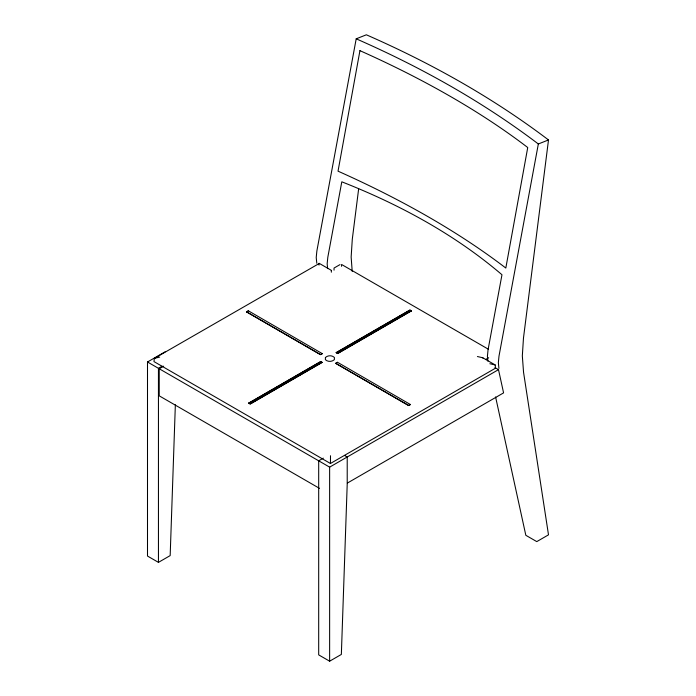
<?xml version="1.0" encoding="UTF-8"?>
<svg xmlns="http://www.w3.org/2000/svg" width="696" height="696" viewBox="0 0 696 696"><rect width="100%" height="100%" fill="white"/><g stroke="black" fill="none" stroke-linecap="round" stroke-linejoin="round"><path stroke-width="1.04" d="M330.504 455.732L330.443 463.484L495.543 368.158L495.16 364.93L482.711 357.744L477.413 356.535M319.02 265.089L319.072 263.262L331.383 270.37M331.331 272.197L331.374 270.544M341.536 266.307L341.588 264.48L488.218 349.131M175.357 404.767L170.172 555.599L158.444 562.368L147.5 556.052L147.5 361.99L165.091 351.837M358.657 188.807L352.289 239.267L351.149 257.05L352.211 271.405M316.793 263.262L316.219 257.468L316.871 250.978L356.204 38.819L366.366 34.8C430.72 62.988 492.455 97.466 548.5 139.948L523.47 338.099L522.331 355.882L523.549 372.29L548.5 534.841L536.773 541.61L525.828 535.294L495.595 396.946M548.5 139.948L538.339 143.976L498.997 356.135L498.353 362.616L498.919 368.41M319.072 263.566L154.364 358.362L153.973 361.598L330.443 463.484M246.549 311.86L248.359 310.816L322.291 353.646L320.491 354.682L246.549 311.86L320.491 354.551L322.291 353.646M246.549 311.999L248.359 310.816M147.5 361.99L158.444 368.306L162.151 366.174M319.473 488.348L159.227 395.841L159.227 368.758L163.664 366.192M339.996 264.611L334.036 268.047L334.036 270.144M248.75 403.071L320.682 361.546L322.135 362.381L250.203 404.045L248.75 403.071L250.203 403.906L322.135 362.381M336.212 352.576L409.935 310.016L411.388 310.851L337.664 353.551L336.212 352.576L337.664 353.42L411.388 310.851M248.75 403.21L320.682 361.676L322.135 362.52M336.212 352.715L409.935 310.146L411.388 310.99M335.707 363.329L337.508 362.294L410.414 404.524L408.613 405.559L335.707 363.329L408.613 405.429L410.414 404.524M335.707 363.469L337.508 362.294M485.878 359.362L488.662 357.753M323.318 458.151L318.69 460.822L318.69 654.884L329.634 661.2L341.353 654.431L347.217 484.068L347.217 456.985L344.485 455.41M159.227 368.758L329.634 467.138L347.217 456.985M347.374 456.898L498.501 369.646L503.582 392.883L347.374 483.067M154.364 358.362L159.662 357.091M489.862 363.73L495.16 364.93M356.204 38.819C420.558 67.007 482.293 101.486 538.339 143.976M494.926 367.575L498.501 369.646M482.711 357.744L483.094 358.266M487.879 361.128L487.409 356.3L488.053 349.81L501.973 274.746C454.714 234.387 399.46 204.476 341.806 181.813L327.807 257.303L327.163 263.784L327.642 268.613M329.634 467.138L329.634 661.2M158.444 368.306L158.444 562.368M359.936 50.643L338.03 171.164A669.352 287.987 10.3 0 1 505.818 268.047L527.733 147.526A669.352 287.987 10.3 0 0 359.936 50.651M325.415 357.526L325.38 359.675C327.694 362.024 332.07 361.937 334.385 359.623L334.419 357.474C332.105 355.134 327.729 355.212 325.415 357.526"/></g></svg>
